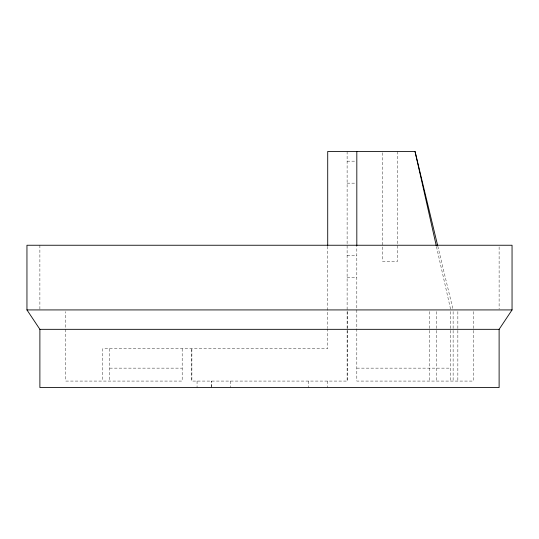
<?xml version="1.0" encoding="UTF-8"?>
<svg xmlns="http://www.w3.org/2000/svg" width="539" height="539" viewBox="0 0 539 539"><rect width="100%" height="100%" fill="white"/><g stroke="black" fill="none" stroke-linecap="round" stroke-linejoin="round"><path stroke-width="0.4" stroke-dasharray="2.69 2.02" d="M347.116 161.161L356.009 161.161M347.116 183.152L356.009 183.152M347.116 255.27L356.818 255.27M347.116 277.262L356.818 277.262M109.7 368.137L182.182 368.137M356.818 368.137L450.732 368.137M437.809 246.215L452.928 309.11M436.489 246.7L450.543 309.103M499.114 246.923L499.114 309.083M473.242 311.596L473.242 381.073L356.818 381.073L356.818 246.202M457.854 311.596L457.854 381.073M453.124 311.596L453.124 381.073M450.732 311.589L450.732 381.073M436.219 311.589L436.219 381.073M429.3 311.589L429.3 381.073M397.566 151.459L397.566 261.415L382.69 261.415L382.69 151.459M347.466 311.596L347.466 381.073L191.534 381.073L191.534 348.733M347.116 151.459L347.116 381.073M327.712 246.316L327.712 327.746M327.712 328.588L327.712 348.733L102.781 348.733L102.781 381.073M327.712 381.073L327.712 387.541M308.308 381.073L308.308 387.541M230.692 381.073L230.692 387.541M197.058 381.073L197.058 387.541M191.884 348.733L191.884 381.073M182.182 348.733L182.182 381.073L65.758 381.073L65.758 311.596M109.7 348.733L109.7 381.073M39.886 245.245L39.886 309.083M211.295 387.541L211.295 381.073L211.288 387.541"/><path stroke-width="0.81" d="M499.114 329.329L512.05 309.925L512.05 245.245L26.95 245.245L26.95 309.925L39.886 329.329L39.886 387.541L499.114 387.541L499.114 329.329L39.886 329.329M437.607 245.393L415.03 151.459L327.712 151.459L327.712 245.481M26.95 309.925L512.05 309.925M415.03 151.459L436.3 245.885M356.818 151.459L356.818 245.663"/></g></svg>
